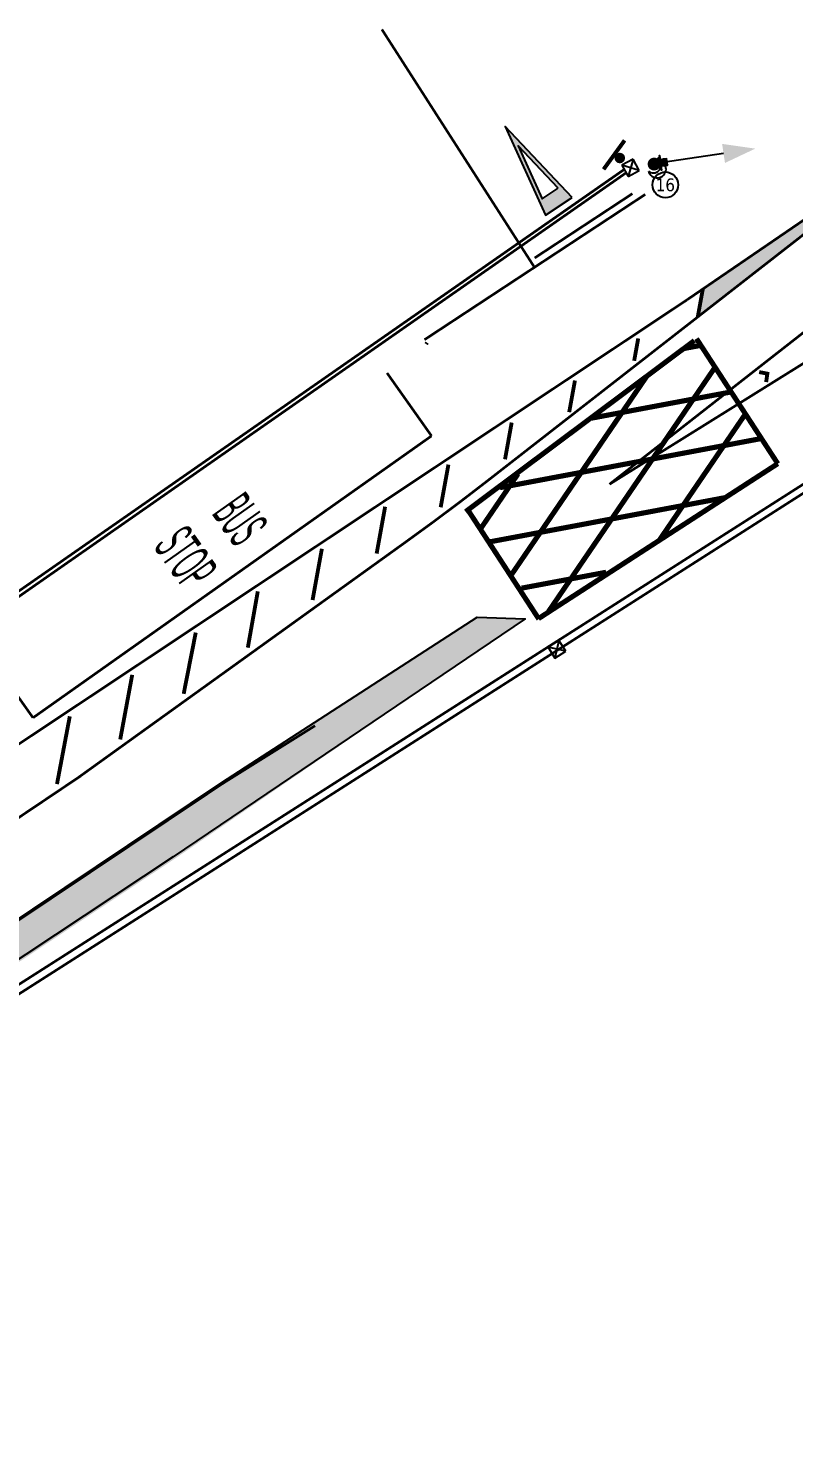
# Model space of a CAD drawing. Extents: x 375488 to 375825, y 165886 to 166087.
# Drawn here: x 375659.7 to 375689.5, y 165958.5 to 166013.3 of the extents above; entities that cross this region are included whole.
import ezdxf
from ezdxf.enums import TextEntityAlignment as Align

# ---------------------------------------------------------------- set-up
doc = ezdxf.new("R2010")
doc.units = 0
for name, pattern in [('1004', [6, 4, -2]), ('1009', [0.9, 0.6, -0.3]), ('1025', [2, 1, -1]), ('1041', [2, 1, 0, 1]), ('1043', [2, 1, 0, 1]), ('DUCT1', [2, 1, -0.5, 0, -0.5])]:
    doc.linetypes.add(name, pattern=pattern)
doc.layers.get('0').update_dxf_attribs({"linetype": 'CONTINUOUS'})
for name, color, linetype in [('00-Existing', 8, 'CONTINUOUS'), ('00-Prop', 7, 'CONTINUOUS'), ('00-Prop refreshed', 7, 'CONTINUOUS'), ('DATA', 7, 'CONTINUOUS'), ('ducts', 3, 'CONTINUOUS'), ('EXISTING DUCTS', 8, 'DUCT1'), ('LINES', 7, 'CONTINUOUS'), ('Lines remain', 8, 'CONTINUOUS'), ('NUMBERS', 7, 'CONTINUOUS'), ('Rd Marks White new', 7, 'CONTINUOUS'), ('Rd Marks yellow new', 40, 'CONTINUOUS'), ('SETOUT', 4, 'CONTINUOUS'), ('SIGNALS', 4, 'CONTINUOUS'), ('SIGSnumbers', 7, 'CONTINUOUS'), ('VIEW', 7, 'CONTINUOUS')]:
    doc.layers.add(name, color=color, linetype=linetype)
doc.styles.add('KTS_tahoma', font='tahoma.ttf')
doc.styles.add('RDMARKP', font='rdmarkp.shx')
doc.styles.get("Standard").update_dxf_attribs({"font": 'romans.shx'})

# ---------------------------------------------------------------- blocks, each defined once
blk = doc.blocks.new('JBOX5')
at = {"color": 0, "linetype": 'ByBlock'}
for p, q in [((0.25, 0.25), (-0.25, 0.25)), ((-0.25, 0.25), (-0.25, -0.25)), ((-0.25, 0.25), (0.25, -0.25)), ((0.25, 0.25), (-0.25, -0.25)), ((0.25, -0.25), (0.25, 0.25)), ((-0.25, -0.25), (0.25, -0.25))]:
    blk.add_line(p, q, dxfattribs=at)
blk = doc.blocks.new('pole')
at = {"const_width": 0.25}
blk.add_lwpolyline([(-0.125, 0, 1), (0.125, 0, 1)], format="xyb", close=True, dxfattribs=at)
at = {"layer": 'SETOUT', "const_width": 0.125}
blk.add_lwpolyline([(-0.062, 0, 1), (0.062, 0, 1)], format="xyb", close=True, dxfattribs=at)
at = {"layer": 'VIEW'}
blk.add_lwpolyline([(-0.025, 0.043), (-0.05, 0), (-0.025, -0.043), (0.025, -0.043), (0.05, 0), (0.025, 0.043)], close=True, dxfattribs=at)
at = {"layer": 'DATA', "flags": 9}
for tag, p in [('HEIGHT', (0.5, 1)), ('TYPE', (0.5, 0.75)), ('NUM', (0.5, 0.5)), ('SITE', (0.5, 0.25)), ('IDENT', (0.5, 0))]:
    blk.add_attdef(tag, p, '', height=0.2, dxfattribs=at)
blk = doc.blocks.new('HD001P')
at = {"linetype": 'Continuous'}
blk.add_line((0, 2.75), (0, 0), dxfattribs=at)
blk.add_solid([(0.375, 2.75), (-0.375, 2.75), (0, 4)], dxfattribs=at)
at = {"layer": 'VIEW', "color": 1, "linetype": 'Continuous', "extrusion": (0, 1, 0), "const_width": 0.1, "elevation": 0.275}
blk.add_lwpolyline([(0.05, 2.94, 1), (-0.05, 2.94, 1)], format="xyb", close=True, dxfattribs=at)
at = {"layer": 'VIEW', "color": 2, "linetype": 'Continuous', "extrusion": (0, 1, 0), "const_width": 0.1, "elevation": 0.275}
blk.add_lwpolyline([(0.05, 2.62, 1), (-0.05, 2.62, 1)], format="xyb", close=True, dxfattribs=at)
at = {"layer": 'VIEW', "color": 3, "linetype": 'Continuous', "extrusion": (0, 1, 0), "const_width": 0.1, "elevation": 0.275}
blk.add_lwpolyline([(0.05, 2.3, 1), (-0.05, 2.3, 1)], format="xyb", close=True, dxfattribs=at)
at = {"layer": 'VIEW', "color": 7, "linetype": 'Continuous'}
for points in [[(-0.2, 0.27, 2.1), (-0.29, 0.27, 2.1), (-0.29, 0.27, 3.2), (-0.2, 0.27, 3.2)], [(0.29, 0.27, 2.1), (0.2, 0.27, 2.1), (0.2, 0.27, 3.2), (0.29, 0.27, 3.2)]]:
    blk.add_3dface(points, dxfattribs=at)
at = {"layer": 'VIEW', "linetype": 'Continuous'}
for points in [[(0.2, 0.27, 2.1), (-0.2, 0.27, 2.1), (-0.2, 0.27, 3.2), (0.2, 0.27, 3.2)], [(-0.2, 0.21, 2.1), (-0.2, 0.27, 2.1), (-0.2, 0.27, 3.2), (-0.2, 0.21, 3.2)], [(-0.03, 0.12, 2.1), (-0.03, 0.27, 2.1), (-0.2, 0.27, 2.1), (-0.2, 0.21, 2.1)], [(-0.03, 0.12, 3.2), (-0.03, 0.27, 3.2), (-0.2, 0.27, 3.2), (-0.2, 0.21, 3.2)], [(-0.2, 0.21, 2.1), (-0.03, 0.12, 2.1), (-0.03, 0.12, 3.2), (-0.2, 0.21, 3.2)], [(0.03, 0.27, 2.1), (0.03, 0.12, 2.1), (-0.03, 0.12, 2.1), (-0.03, 0.27, 2.1)], [(0.03, 0.27, 3.2), (0.03, 0.12, 3.2), (-0.03, 0.12, 3.2), (-0.03, 0.27, 3.2)], [(-0.03, 0.12, 2.1), (0.03, 0.12, 2.1), (0.03, 0.12, 3.2), (-0.03, 0.12, 3.2)], [(0.2, 0.21, 2.1), (0.2, 0.27, 2.1), (0.03, 0.27, 2.1), (0.03, 0.12, 2.1)], [(0.2, 0.21, 3.2), (0.2, 0.27, 3.2), (0.03, 0.27, 3.2), (0.03, 0.12, 3.2)], [(0.03, 0.12, 2.1), (0.2, 0.21, 2.1), (0.2, 0.21, 3.2), (0.03, 0.12, 3.2)], [(0.2, 0.21, 2.1), (0.2, 0.27, 2.1), (0.2, 0.27, 3.2), (0.2, 0.21, 3.2)]]:
    blk.add_3dface(points, dxfattribs=at)
at = {"layer": 'DATA', "flags": 9}
for tag, p in [('SUPPORT', (0.75, 1.5)), ('BRACKETS', (0.75, 1.25)), ('HEIGHT', (0.75, 1)), ('CABLE', (0.75, 0.75)), ('PHASE', (0.75, 0.5)), ('TYPE', (0.75, 0.25)), ('NUM', (0.75, 0)), ('SITE', (0.75, -0.25)), ('IDENT', (0.75, -0.5))]:
    blk.add_attdef(tag, p, '', height=0.2, dxfattribs=at)
at = {"layer": 'VIEW', "linetype": 'Continuous'}
mesh = blk.add_polymesh((13, 3), dxfattribs=at)
for k, corner in enumerate([(0.108, 0.27, 2.877), (0.108, 0.395, 2.877), (0.108, 0.52, 2.877), (0.123, 0.27, 2.918), (0.123, 0.395, 2.918), (0.123, 0.52, 2.918), (0.123, 0.27, 2.962), (0.123, 0.395, 2.962), (0.123, 0.52, 2.962), (0.108, 0.27, 3.002), (0.108, 0.395, 3.002), (0.108, 0.52, 3.002), (0.08, 0.27, 3.036), (0.08, 0.395, 3.036), (0.08, 0.52, 3.036), (0.043, 0.27, 3.057), (0.043, 0.395, 3.057), (0.043, 0.52, 3.057), (0, 0.27, 3.065), (0, 0.395, 3.065), (0, 0.52, 3.065), (-0.043, 0.27, 3.057), (-0.043, 0.395, 3.057), (-0.043, 0.52, 3.057), (-0.08, 0.27, 3.036), (-0.08, 0.395, 3.036), (-0.08, 0.52, 3.036), (-0.108, 0.27, 3.002), (-0.108, 0.395, 3.002), (-0.108, 0.52, 3.002), (-0.123, 0.27, 2.962), (-0.123, 0.395, 2.962), (-0.123, 0.52, 2.962), (-0.123, 0.27, 2.918), (-0.123, 0.395, 2.918), (-0.123, 0.52, 2.918), (-0.108, 0.27, 2.877), (-0.108, 0.395, 2.877), (-0.108, 0.52, 2.877)]):
    mesh.set_mesh_vertex(divmod(k, 3), corner)
mesh = blk.add_polymesh((13, 3), dxfattribs=at)
for k, corner in enumerate([(0.108, 0.27, 2.558), (0.108, 0.395, 2.558), (0.108, 0.52, 2.558), (0.123, 0.27, 2.598), (0.123, 0.395, 2.598), (0.123, 0.52, 2.598), (0.123, 0.27, 2.642), (0.123, 0.395, 2.642), (0.123, 0.52, 2.642), (0.108, 0.27, 2.683), (0.108, 0.395, 2.683), (0.108, 0.52, 2.683), (0.08, 0.27, 2.716), (0.08, 0.395, 2.716), (0.08, 0.52, 2.716), (0.043, 0.27, 2.737), (0.043, 0.395, 2.737), (0.043, 0.52, 2.737), (0, 0.27, 2.745), (0, 0.395, 2.745), (0, 0.52, 2.745), (-0.043, 0.27, 2.737), (-0.043, 0.395, 2.737), (-0.043, 0.52, 2.737), (-0.08, 0.27, 2.716), (-0.08, 0.395, 2.716), (-0.08, 0.52, 2.716), (-0.108, 0.27, 2.683), (-0.108, 0.395, 2.683), (-0.108, 0.52, 2.683), (-0.123, 0.27, 2.642), (-0.123, 0.395, 2.642), (-0.123, 0.52, 2.642), (-0.123, 0.27, 2.598), (-0.123, 0.395, 2.598), (-0.123, 0.52, 2.598), (-0.108, 0.27, 2.558), (-0.108, 0.395, 2.558), (-0.108, 0.52, 2.558)]):
    mesh.set_mesh_vertex(divmod(k, 3), corner)
mesh = blk.add_polymesh((13, 3), dxfattribs=at)
for k, corner in enumerate([(0.108, 0.27, 2.237), (0.108, 0.395, 2.237), (0.108, 0.52, 2.237), (0.123, 0.27, 2.278), (0.123, 0.395, 2.278), (0.123, 0.52, 2.278), (0.123, 0.27, 2.322), (0.123, 0.395, 2.322), (0.123, 0.52, 2.322), (0.108, 0.27, 2.362), (0.108, 0.395, 2.362), (0.108, 0.52, 2.362), (0.08, 0.27, 2.396), (0.08, 0.395, 2.396), (0.08, 0.52, 2.396), (0.043, 0.27, 2.417), (0.043, 0.395, 2.417), (0.043, 0.52, 2.417), (0, 0.27, 2.425), (0, 0.395, 2.425), (0, 0.52, 2.425), (-0.043, 0.27, 2.417), (-0.043, 0.395, 2.417), (-0.043, 0.52, 2.417), (-0.08, 0.27, 2.396), (-0.08, 0.395, 2.396), (-0.08, 0.52, 2.396), (-0.108, 0.27, 2.362), (-0.108, 0.395, 2.362), (-0.108, 0.52, 2.362), (-0.123, 0.27, 2.322), (-0.123, 0.395, 2.322), (-0.123, 0.52, 2.322), (-0.123, 0.27, 2.278), (-0.123, 0.395, 2.278), (-0.123, 0.52, 2.278), (-0.108, 0.27, 2.237), (-0.108, 0.395, 2.237), (-0.108, 0.52, 2.237)]):
    mesh.set_mesh_vertex(divmod(k, 3), corner)
blk = doc.blocks.new('POLESOCK')
at = {"color": 0}
blk.add_arc((0, 0.2), 0.35, 328.8114, 211.1886, dxfattribs=at)
at = {"color": 0, "linetype": 'ByBlock'}
blk.add_arc((0, 0), 0.3, 3.5833, 176.4167, dxfattribs=at)
blk = doc.blocks.new('poleno')
at = {"layer": 'NUMBERS'}
blk.add_circle((0, 0), 1, dxfattribs=at)
at = {"layer": 'NUMBERS', "style": 'KTS_tahoma'}
blk.add_attdef('NUMBER', text='', height=1, dxfattribs=at).set_placement((0, 0), align=Align.MIDDLE)

msp = doc.modelspace()

# ---------------------------------------------------------------- hatches: boundary and pattern name
at = {"layer": '00-Prop', "true_color": 0xf7abae}
h = msp.add_hatch(color=241, dxfattribs=at)
h.dxf.hatch_style = 1
h.paths.add_polyline_path([(375640.55159, 165969.84729), (375636.89735, 165967.37373), (375639.37183, 165963.71811), (375639.96383, 165964.06123), (375657.38102, 165975.6196), (375665.43523, 165980.95366), (375679.0553, 165990.28454), (375677.19691, 165990.33998), (375667.24916, 165983.9064), (375653.7779, 165974.88946), (375649.18352, 165971.839), (375645.11545, 165969.15322), (375642.2757, 165967.18709)])
at = {"layer": 'LINES'}
h = msp.add_hatch(color=256, dxfattribs=at)
h.paths.add_polyline_path([(375680.89032, 166006.68594), (375678.27859, 166009.44791), (375679.85445, 166005.98784)])
h.paths.add_polyline_path([(375679.72738, 166006.62559), (375678.78647, 166008.69), (375680.34668, 166007.04137)], flags=16)
at = {"layer": 'Rd Marks White new'}
h = msp.add_hatch(color=256, dxfattribs=at)
edge = h.paths.add_edge_path()
edge.add_line((375685.77977, 166002.02987), (375690.54623, 166005.74328))
edge.add_arc((375721.34892, 165966.35807), 50, 120.742497, 128.028532, ccw=False)
edge.add_line((375695.78989, 166009.33174), (375699.84593, 166011.63762))
edge.add_line((375699.84593, 166011.63762), (375700.52351, 166012.02044))
edge.add_line((375700.52351, 166012.02044), (375700.62232, 166012.58312))
edge.add_line((375700.62232, 166012.58312), (375699.63325, 166012.01404))
edge.add_line((375699.63325, 166012.01404), (375695.58876, 166009.68696))
edge.add_line((375695.58876, 166009.68696), (375685.97713, 166003.11754))
edge.add_line((375685.97713, 166003.11754), (375685.77977, 166002.02987))

# ---------------------------------------------------------------- linework, layer by layer
at = {"layer": '00-Existing', "color": 7, "linetype": '1004', "const_width": 0.1, "flags": 128}
msp.add_lwpolyline([(375645.38023, 165969.27255), (375653.78019, 165974.83447), (375667.25145, 165983.8514), (375670.88235, 165986.12082)], dxfattribs=at)
at = {"layer": '00-Prop', "color": 241, "true_color": 0xf7abae, "flags": 128}
msp.add_lwpolyline([(375636.8142, 165967.44123), (375640.46845, 165969.9148), (375642.27569, 165967.18708), (375645.11545, 165969.15321), (375649.18353, 165971.839), (375653.77791, 165974.88947), (375667.24917, 165983.9064), (375677.19691, 165990.33998), (375679.0553, 165990.28454), (375665.35209, 165981.02117), (375657.29787, 165975.6871), (375639.88068, 165964.12874), (375639.28869, 165963.78562)], close=True, dxfattribs=at)
at = {"layer": '00-Prop refreshed', "linetype": '1004', "const_width": 0.1, "flags": 128}
for points in [[(375621.82686, 165960.58945), (375630.93686, 165966.30451), (375633.99334, 165968.34258), (375644.18708, 165975.33057), (375665.27669, 165989.34751)], [(375668.17483, 165988.78647), (375661.6527, 165984.09595), (375640.47073, 165969.8598), (375638.6436, 165968.62302), (375636.81648, 165967.38623), (375629.88519, 165962.53011), (375628.17134, 165961.32781), (375623.66929, 165958.5709)]]:
    msp.add_lwpolyline(points, dxfattribs=at)
at = {"layer": 'ducts', "linetype": 'DUCT1', "const_width": 0.1, "flags": 128}
for points in [[(375639.31324, 165977.41156), (375682.89415, 166007.75589)], [(375639.42466, 165977.24581), (375682.9869, 166007.6383)], [(375646.90198, 165968.11407), (375698.97611, 166001.31553)], [(375647.07035, 165967.8383), (375699.12083, 166001.06332)]]:
    msp.add_lwpolyline(points, dxfattribs=at)
at = {"layer": 'LINES', "linetype": '1004', "const_width": 0.1}
msp.add_lwpolyline([(375679.44109, 166003.93452), (375673.48285, 166013.22163)], dxfattribs=at)
at = {"layer": 'LINES', "linetype": 'Continuous', "const_width": 0.15638}
msp.add_lwpolyline([(375682.93309, 166008.90238), (375682.11387, 166007.77643)], dxfattribs=at)
msp.add_lwpolyline([(375682.93309, 166008.90238), (375682.11387, 166007.77643)], dxfattribs=at)
at = {"layer": 'LINES', "linetype": '1009', "const_width": 0.20347}
msp.add_lwpolyline([(375682.64321, 166008.21625, 1), (375682.84669, 166008.21625, 1)], format="xyb", close=True, dxfattribs=at)
msp.add_lwpolyline([(375682.64321, 166008.21625, 1), (375682.84669, 166008.21625, 1)], format="xyb", close=True, dxfattribs=at)
at = {"layer": 'LINES', "linetype": '1009', "const_width": 0.1}
for points in [[(375683.73646, 166006.80012), (375675.13992, 166001.14382)], [(375683.23623, 166006.8301), (375679.42964, 166004.32546)]]:
    msp.add_lwpolyline(points, dxfattribs=at)
at = {"layer": 'LINES', "linetype": '1043', "const_width": 0.15}
msp.add_lwpolyline([(375675.24482, 166001.03067), (375675.20634, 166000.97425)], dxfattribs=at)
msp.add_lwpolyline([(375675.24482, 166001.03067), (375675.20634, 166000.97425)], dxfattribs=at)
at = {"layer": 'Lines remain', "linetype": 'Continuous'}
for points in [[(375680.89032, 166006.68594), (375678.27859, 166009.44791), (375679.85445, 166005.98784), (375680.89032, 166006.68594)], [(375680.34668, 166007.04137), (375678.78647, 166008.69), (375679.72738, 166006.62559), (375680.34668, 166007.04137)]]:
    msp.add_3dface(points, dxfattribs=at)
at = {"layer": 'Rd Marks White new', "linetype": '1041'}
msp.add_lwpolyline([(375685.77977, 166002.02987, 0.1, 0.1, 0), (375690.54623, 166005.74328, 0.1, 0.1, -0.03180204), (375695.78989, 166009.33174, 0.1, 0.1, 0), (375699.84593, 166011.63762, 0.1, 0.1, 0), (375700.52351, 166012.02044, 0.15, 0.15, 0), (375700.62232, 166012.58312, 0.1, 0.1, 0), (375699.63325, 166012.01404, 0.1, 0.1, 0), (375695.58876, 166009.68696, 0.1, 0.1, 0), (375685.97713, 166003.11754, 0.15, 0.15, 0)], format="xyseb", close=True, dxfattribs=at)
at = {"layer": 'Rd Marks White new', "linetype": '1004', "const_width": 0.1, "flags": 128}
for points in [[(375682.34357, 165995.51957), (375692.39439, 166003.38016, -0.01405692), (375694.52057, 166004.94874)], [(375685.77977, 166002.02987), (375677.56908, 165995.63316, -0.00981279), (375674.42628, 165993.28233), (375661.6527, 165984.09595)]]:
    msp.add_lwpolyline(points, format="xyb", dxfattribs=at)
for points in [[(375682.34357, 165995.51957), (375695.56116, 166003.75428)], [(375685.97713, 166003.11754), (375685.35384, 166002.69152)], [(375621.82686, 165960.58945), (375621.82686, 165960.58945), (375630.93686, 165966.30451), (375633.99334, 165968.34258), (375644.18708, 165975.33057), (375685.35384, 166002.69152)], [(375637.19871, 165967.66071), (375661.7533, 165984.16364)]]:
    msp.add_lwpolyline(points, dxfattribs=at)
at = {"layer": 'Rd Marks White new', "linetype": '1041', "const_width": 0.15}
for points in [[(375683.46209, 166001.19405), (375683.30405, 166000.32308)], [(375688.55951, 165999.8094), (375688.16949, 165999.88551)], [(375688.50026, 165999.89737), (375688.44193, 165999.49565)], [(375680.99902, 165999.55701), (375680.77537, 165998.32444)], [(375678.53596, 165997.91996), (375678.27633, 165996.48912)], [(375676.07289, 165996.28292), (375675.77159, 165994.62243)], [(375673.60982, 165994.64587), (375673.27874, 165992.82122)], [(375671.14676, 165993.00883), (375670.78459, 165991.01288)], [(375668.65218, 165991.35084), (375668.26438, 165989.15881)], [(375666.23689, 165989.74555), (375665.76699, 165987.36276)], [(375663.76354, 165988.10167), (375663.29627, 165985.58589)], [(375661.33319, 165986.48637), (375660.83462, 165983.849)]]:
    msp.add_lwpolyline(points, dxfattribs=at)
at = {"layer": 'Rd Marks yellow new', "linetype": '1043', "const_width": 0.2}
for points in [[(375676.74053, 165994.45217), (375685.64606, 166001.10943)], [(375685.21601, 166000.79713), (375685.89998, 166000.92557)], [(375685.73015, 166001.18669), (375688.89464, 165996.3213)], [(375686.45438, 166000.07319), (375679.96079, 165990.55165)], [(375683.7908, 165999.71726), (375678.49806, 165991.95651)], [(375681.64531, 165998.09162), (375687.07947, 165999.11211)], [(375687.63611, 165998.25629), (375684.27827, 165993.3327)], [(375678.07461, 165995.38612), (375688.25896, 165997.29865)], [(375688.89464, 165996.3213), (375679.58089, 165990.29166)], [(375678.78141, 165995.92166), (375677.31633, 165993.77341)], [(375677.64361, 165993.27022), (375686.85323, 165994.9997)], [(375679.59374, 165990.2719), (375676.86401, 165994.46885)], [(375678.9214, 165991.47522), (375682.21373, 165992.09349)]]:
    msp.add_lwpolyline(points, dxfattribs=at)
at = {"layer": 'Rd Marks yellow new', "linetype": '1025', "const_width": 0.1}
for points in [[(375673.683, 165999.84983), (375675.41508, 165997.40036)], [(375675.41508, 165997.40036), (375659.9018, 165986.4305)], [(375659.9018, 165986.4305), (375658.16972, 165988.87996)]]:
    msp.add_lwpolyline(points, dxfattribs=at)

# ---------------------------------------------------------------- block references
at = {"layer": 'ducts', "rotation": 226.1006812899609}
msp.add_blockref('POLESOCK', (375684.05144, 166007.93598), dxfattribs=at)
at = {"layer": 'EXISTING DUCTS'}
for p, rotation in [((375683.16416, 166007.83486), 298.7788199960204), ((375680.29652, 165989.09544), 302.4159845431658)]:
    msp.add_blockref('JBOX5', p, dxfattribs=dict(at, rotation=rotation))
at = {"layer": 'SIGNALS', "linetype": 'Continuous', "rotation": 278.5382385633752}
msp.add_blockref('HD001P', (375684.06455, 166007.98771), dxfattribs=at)
at = {"layer": 'SIGNALS', "linetype": 'Continuous'}
msp.add_blockref('pole', (375684.08009, 166007.98012), dxfattribs=at)
at = {"layer": 'SIGSnumbers', "xscale": 0.5, "yscale": 0.5, "zscale": 0.5}
msp.add_blockref('poleno', (375684.51779, 166007.17265), dxfattribs=at).add_auto_attribs({'NUMBER': '16'})

# ---------------------------------------------------------------- texts
at = {"layer": 'Rd Marks yellow new', "linetype": 'Continuous', "style": 'RDMARKP', "width": 0.38}
for s, p in [('BUS', (375667.31816, 165993.69566)), ('STOP', (375665.20307, 165992.20002))]:
    msp.add_text(s, height=1.6, rotation=305.266335, dxfattribs=at).set_placement(p, align=Align.CENTER)

doc.saveas('drawing.dxf')
